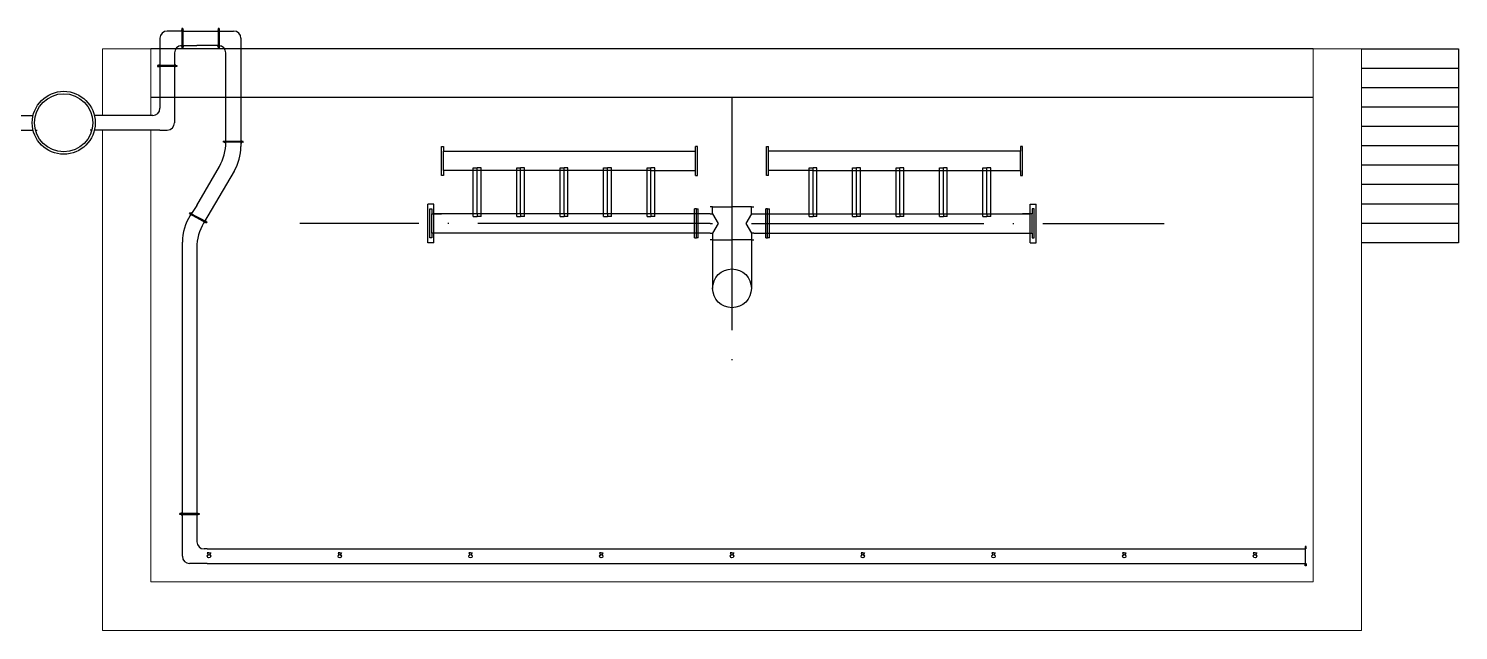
# Model space of a CAD drawing. Header units: millimetres. Extents: x 279 to 2876, y -494 to 1800.
# Drawn here: x 2728.3 to 2875.9, y 747.7 to 809.8 of the extents above; entities that cross this region are included whole.
import ezdxf

# ---------------------------------------------------------------- set-up
doc = ezdxf.new("R2010")
doc.units = ezdxf.units.MM
doc.linetypes.add('ACAD_ISO04W100', pattern=[30, 24, -3, 0, -3])
doc.layers.add('图层1', color=1, linetype='Continuous', lineweight=25, plot=False)
doc.layers.add('图层2', color=5, linetype='Continuous', lineweight=25, plot=False)

msp = doc.modelspace()

# ---------------------------------------------------------------- linework, layer by layer
at = {"lineweight": 0}
for p, q in [((2735.8947, 807.69329), (2735.8947, 800.82758)), ((2740.8947, 807.69329), (2735.8947, 807.69329)), ((2740.8947, 800.82758), (2740.8947, 807.69329)), ((2860.8947, 807.69329), (2860.8947, 752.69329)), ((2860.8947, 807.69329), (2865.8947, 807.69329)), ((2865.8947, 747.69329), (2865.8947, 807.69329)), ((2735.8947, 799.32758), (2735.8947, 747.69329)), ((2740.8947, 752.69329), (2740.8947, 799.32758)), ((2735.8947, 747.69329), (2735.8947, 752.69329)), ((2860.8947, 752.69329), (2740.8947, 752.69329)), ((2735.8947, 747.69329), (2865.8947, 747.69329))]:
    msp.add_line(p, q, dxfattribs=at)
for p, q in [((2860.8947, 807.69329), (2740.8947, 807.69329)), ((2865.8947, 807.69329), (2875.8947, 807.69329)), ((2875.8947, 807.69329), (2875.8947, 787.69329)), ((2875.8947, 805.69329), (2865.8947, 805.69329)), ((2875.8947, 803.69329), (2865.8947, 803.69329)), ((2860.8947, 802.69329), (2740.8947, 802.69329)), ((2875.8947, 801.69329), (2865.8947, 801.69329)), ((2875.8947, 799.69329), (2865.8947, 799.69329)), ((2770.8947, 797.14329), (2770.8947, 797.64329)), ((2770.8947, 797.64329), (2771.0947, 797.64329)), ((2771.0947, 797.64329), (2771.0947, 797.14329)), ((2797.11569, 794.64329), (2797.11569, 797.64329)), ((2797.31569, 797.64329), (2797.11569, 797.64329)), ((2797.31569, 797.34329), (2797.31569, 797.64329)), ((2797.31569, 797.14329), (2797.31569, 797.34329)), ((2804.47371, 797.34329), (2804.47371, 797.64329)), ((2804.47371, 797.64329), (2804.67371, 797.64329)), ((2804.47371, 797.14329), (2804.47371, 797.34329)), ((2804.67371, 794.64329), (2804.67371, 797.64329)), ((2830.8947, 797.64329), (2830.6947, 797.64329)), ((2830.6947, 797.64329), (2830.6947, 797.14329)), ((2830.8947, 797.14329), (2830.8947, 797.64329)), ((2875.8947, 797.69329), (2865.8947, 797.69329)), ((2770.8947, 794.64329), (2770.8947, 797.14329)), ((2771.0947, 795.14329), (2771.0947, 797.14329)), ((2771.0947, 797.14329), (2797.11569, 797.14329)), ((2797.31569, 795.14329), (2797.31569, 797.14329)), ((2804.47371, 795.14329), (2804.47371, 797.14329)), ((2830.6947, 797.14329), (2804.67371, 797.14329)), ((2830.6947, 795.14329), (2830.6947, 797.14329)), ((2830.8947, 794.64329), (2830.8947, 797.14329)), ((2771.0947, 794.64329), (2770.8947, 794.64329)), ((2792.52886, 795.14329), (2771.0947, 795.14329)), ((2771.0947, 795.14329), (2771.0947, 794.64329)), ((2774.18153, 790.39329), (2774.18153, 795.44329)), ((2774.18153, 795.44329), (2774.58153, 795.44329)), ((2774.58153, 790.69329), (2774.58153, 795.44329)), ((2774.58153, 790.69329), (2774.58153, 795.44329)), ((2774.98153, 795.44329), (2774.58153, 795.44329)), ((2774.58153, 790.69329), (2774.58153, 795.38404)), ((2774.98153, 790.39329), (2774.98153, 795.44329)), ((2778.66836, 790.39329), (2778.66836, 795.44329)), ((2778.66836, 795.44329), (2779.06836, 795.44329)), ((2779.06836, 790.69329), (2779.06836, 795.44329)), ((2779.06836, 790.69329), (2779.06836, 795.44329)), ((2779.06836, 790.69329), (2779.06836, 795.44329)), ((2779.46836, 795.44329), (2779.06836, 795.44329)), ((2779.46836, 790.39329), (2779.46836, 795.44329)), ((2783.1552, 790.39329), (2783.1552, 795.44329)), ((2783.1552, 795.44329), (2783.5552, 795.44329)), ((2783.5552, 790.69329), (2783.5552, 795.44329)), ((2783.5552, 790.69329), (2783.5552, 795.44329)), ((2783.5552, 790.69329), (2783.5552, 795.44329)), ((2783.9552, 795.44329), (2783.5552, 795.44329)), ((2783.9552, 790.39329), (2783.9552, 795.44329)), ((2787.64203, 790.39329), (2787.64203, 795.44329)), ((2787.64203, 795.44329), (2788.04203, 795.44329)), ((2788.04203, 790.69329), (2788.04203, 795.44329)), ((2788.04203, 790.69329), (2788.04203, 795.44329)), ((2788.04203, 790.69329), (2788.04203, 795.44329)), ((2788.44203, 795.44329), (2788.04203, 795.44329)), ((2788.44203, 790.39329), (2788.44203, 795.44329)), ((2792.12886, 790.39329), (2792.12886, 795.44329)), ((2792.12886, 795.44329), (2792.52886, 795.44329)), ((2792.52886, 790.69329), (2792.52886, 795.44329)), ((2792.52886, 790.69329), (2792.52886, 795.44329)), ((2792.92886, 795.44329), (2792.52886, 795.44329)), ((2792.52886, 795.14329), (2795.29551, 795.14329)), ((2792.92886, 790.39329), (2792.92886, 795.44329)), ((2795.29551, 795.14329), (2797.11569, 795.14329)), ((2797.11569, 794.64329), (2797.31569, 794.64329)), ((2797.31569, 794.64329), (2797.31569, 795.14329)), ((2804.47371, 794.64329), (2804.47371, 795.14329)), ((2804.67371, 794.64329), (2804.47371, 794.64329)), ((2806.49389, 795.14329), (2804.67371, 795.14329)), ((2809.26054, 795.14329), (2806.49389, 795.14329)), ((2808.86054, 790.39329), (2808.86054, 795.44329)), ((2808.86054, 795.44329), (2809.26054, 795.44329)), ((2809.26054, 790.69329), (2809.26054, 795.44329)), ((2809.66054, 795.44329), (2809.26054, 795.44329)), ((2809.26054, 790.69329), (2809.26054, 795.44329)), ((2809.26054, 795.14329), (2830.6947, 795.14329)), ((2809.66054, 790.39329), (2809.66054, 795.44329)), ((2813.34737, 790.39329), (2813.34737, 795.44329)), ((2813.34737, 795.44329), (2813.74737, 795.44329)), ((2813.74737, 790.69329), (2813.74737, 795.44329)), ((2813.74737, 790.69329), (2813.74737, 795.44329)), ((2814.14737, 795.44329), (2813.74737, 795.44329)), ((2813.74737, 790.69329), (2813.74737, 795.44329)), ((2814.14737, 790.39329), (2814.14737, 795.44329)), ((2817.8342, 790.39329), (2817.8342, 795.44329)), ((2817.8342, 795.44329), (2818.2342, 795.44329)), ((2818.2342, 790.69329), (2818.2342, 795.44329)), ((2818.2342, 790.69329), (2818.2342, 795.44329)), ((2818.6342, 795.44329), (2818.2342, 795.44329)), ((2818.2342, 790.69329), (2818.2342, 795.44329)), ((2818.6342, 790.39329), (2818.6342, 795.44329)), ((2822.32104, 790.39329), (2822.32104, 795.44329)), ((2822.32104, 795.44329), (2822.72104, 795.44329)), ((2822.72104, 790.69329), (2822.72104, 795.44329)), ((2822.72104, 790.69329), (2822.72104, 795.44329)), ((2823.12104, 795.44329), (2822.72104, 795.44329)), ((2822.72104, 790.69329), (2822.72104, 795.44329)), ((2823.12104, 790.39329), (2823.12104, 795.44329)), ((2826.80787, 790.39329), (2826.80787, 795.44329)), ((2826.80787, 795.44329), (2827.20787, 795.44329)), ((2827.20787, 790.69329), (2827.20787, 795.44329)), ((2827.60787, 795.44329), (2827.20787, 795.44329)), ((2827.20787, 790.69329), (2827.20787, 795.44329)), ((2827.20787, 790.69329), (2827.20787, 795.38404)), ((2827.60787, 790.39329), (2827.60787, 795.44329)), ((2830.6947, 795.14329), (2830.6947, 794.64329)), ((2830.6947, 794.64329), (2830.8947, 794.64329)), ((2875.8947, 795.69329), (2865.8947, 795.69329)), ((2875.8947, 793.69329), (2865.8947, 793.69329)), ((2769.7947, 791.69329), (2769.4947, 791.69329)), ((2769.4947, 791.65632), (2769.4947, 791.69329)), ((2769.4947, 787.9315), (2769.4947, 791.65632)), ((2770.0947, 791.69329), (2769.7947, 791.69329)), ((2770.0947, 791.65632), (2770.0947, 791.69329)), ((2770.0947, 787.9315), (2770.0947, 791.65632)), ((2798.8947, 791.39329), (2798.6447, 791.39329)), ((2798.8947, 790.69329), (2798.8947, 791.39329)), ((2798.8947, 791.39329), (2800.8947, 791.39329)), ((2802.8947, 791.39329), (2800.8947, 791.39329)), ((2802.8947, 790.69329), (2802.8947, 791.39329)), ((2802.8947, 791.39329), (2803.1447, 791.39329)), ((2831.6947, 791.65632), (2831.6947, 791.69329)), ((2831.6947, 791.69329), (2831.9947, 791.69329)), ((2831.6947, 787.9315), (2831.6947, 791.65632)), ((2831.9947, 791.69329), (2832.2947, 791.69329)), ((2832.2947, 791.65632), (2832.2947, 791.69329)), ((2832.2947, 787.9315), (2832.2947, 791.65632)), ((2875.8947, 791.69329), (2865.8947, 791.69329)), ((2769.6947, 790.69329), (2769.6947, 791.19329)), ((2769.6947, 791.19329), (2769.8947, 791.19329)), ((2769.6947, 788.19329), (2769.6947, 790.69329)), ((2769.8947, 791.19329), (2769.8947, 790.69329)), ((2769.8947, 788.69329), (2769.8947, 790.69329)), ((2769.8947, 790.69329), (2770.8947, 790.69329)), ((2797.01569, 790.69329), (2770.0947, 790.69329)), ((2777.68954, 790.69329), (2770.8947, 790.69329)), ((2774.18153, 790.39329), (2774.58153, 790.39329)), ((2774.58153, 790.69329), (2774.58153, 790.39329)), ((2774.58153, 790.69329), (2774.58153, 790.39329)), ((2774.98153, 790.39329), (2774.58153, 790.39329)), ((2798.6447, 790.69329), (2777.68954, 790.69329)), ((2778.66836, 790.39329), (2779.06836, 790.39329)), ((2779.06836, 790.69329), (2779.06836, 790.39329)), ((2779.06836, 790.69329), (2779.06836, 790.39329)), ((2779.46836, 790.39329), (2779.06836, 790.39329)), ((2783.1552, 790.39329), (2783.5552, 790.39329)), ((2783.5552, 790.69329), (2783.5552, 790.39329)), ((2783.5552, 790.69329), (2783.5552, 790.39329)), ((2783.9552, 790.39329), (2783.5552, 790.39329)), ((2787.64203, 790.39329), (2788.04203, 790.39329)), ((2788.04203, 790.69329), (2788.04203, 790.39329)), ((2788.04203, 790.69329), (2788.04203, 790.39329)), ((2788.44203, 790.39329), (2788.04203, 790.39329)), ((2792.12886, 790.39329), (2792.52886, 790.39329)), ((2792.52886, 790.69329), (2792.52886, 790.39329)), ((2792.52886, 790.69329), (2792.52886, 790.39329)), ((2792.92886, 790.39329), (2792.52886, 790.39329)), ((2797.01569, 788.19329), (2797.01569, 791.19329)), ((2797.21569, 791.19329), (2797.01569, 791.19329)), ((2797.21569, 790.89329), (2797.21569, 791.19329)), ((2797.21569, 791.19329), (2797.41569, 791.19329)), ((2797.21569, 790.69329), (2797.21569, 790.89329)), ((2797.21569, 788.69329), (2797.21569, 790.69329)), ((2797.41569, 788.19329), (2797.41569, 791.19329)), ((2798.6447, 790.69329), (2798.8947, 790.69329)), ((2798.8947, 790.69329), (2799.47235, 789.69329)), ((2802.8947, 790.69329), (2802.30588, 789.69329)), ((2802.8947, 790.69329), (2824.09986, 790.69329)), ((2804.37371, 788.19329), (2804.37371, 791.19329)), ((2804.57371, 791.19329), (2804.37371, 791.19329)), ((2804.57371, 790.89329), (2804.57371, 791.19329)), ((2804.57371, 791.19329), (2804.77371, 791.19329)), ((2804.57371, 790.69329), (2804.57371, 790.89329)), ((2804.57371, 788.69329), (2804.57371, 790.69329)), ((2804.77371, 788.19329), (2804.77371, 791.19329)), ((2804.77371, 790.69329), (2831.6947, 790.69329)), ((2808.86054, 790.39329), (2809.26054, 790.39329)), ((2809.26054, 790.69329), (2809.26054, 790.39329)), ((2809.26054, 790.69329), (2809.26054, 790.39329)), ((2809.66054, 790.39329), (2809.26054, 790.39329)), ((2813.34737, 790.39329), (2813.74737, 790.39329)), ((2813.74737, 790.69329), (2813.74737, 790.39329)), ((2813.74737, 790.69329), (2813.74737, 790.39329)), ((2814.14737, 790.39329), (2813.74737, 790.39329)), ((2817.8342, 790.39329), (2818.2342, 790.39329)), ((2818.2342, 790.69329), (2818.2342, 790.39329)), ((2818.2342, 790.69329), (2818.2342, 790.39329)), ((2818.6342, 790.39329), (2818.2342, 790.39329)), ((2822.32104, 790.39329), (2822.72104, 790.39329)), ((2822.72104, 790.69329), (2822.72104, 790.39329)), ((2822.72104, 790.69329), (2822.72104, 790.39329)), ((2823.12104, 790.39329), (2822.72104, 790.39329)), ((2824.09986, 790.69329), (2830.8947, 790.69329)), ((2826.80787, 790.39329), (2827.20787, 790.39329)), ((2827.20787, 790.69329), (2827.20787, 790.39329)), ((2827.20787, 790.69329), (2827.20787, 790.39329)), ((2827.60787, 790.39329), (2827.20787, 790.39329)), ((2831.8947, 790.69329), (2830.8947, 790.69329)), ((2832.0947, 791.19329), (2831.8947, 791.19329)), ((2831.8947, 791.19329), (2831.8947, 790.69329)), ((2831.8947, 788.69329), (2831.8947, 790.69329)), ((2832.0947, 790.69329), (2832.0947, 791.19329)), ((2832.0947, 788.19329), (2832.0947, 790.69329)), ((2770.8947, 788.69329), (2769.8947, 788.69329)), ((2769.8947, 788.69329), (2769.8947, 788.19329)), ((2776.61769, 788.69329), (2770.8947, 788.69329)), ((2798.6447, 788.69329), (2776.61769, 788.69329)), ((2797.21569, 789.69329), (2797.01569, 789.69329)), ((2797.21569, 788.19329), (2797.21569, 788.69329)), ((2798.6447, 789.69329), (2798.8947, 789.69329)), ((2798.6447, 788.69329), (2798.8947, 788.69329)), ((2799.47235, 789.69329), (2798.8947, 788.69329)), ((2798.8947, 788.69329), (2798.8947, 782.99329)), ((2802.30588, 789.69329), (2802.8947, 788.69329)), ((2802.8947, 789.69329), (2804.88123, 789.69329)), ((2802.8947, 788.69329), (2802.8947, 782.99329)), ((2803.1447, 788.69329), (2802.8947, 788.69329)), ((2803.1447, 788.69329), (2825.17171, 788.69329)), ((2803.1447, 788.69329), (2803.1447, 788.69329)), ((2804.57371, 789.69329), (2804.77371, 789.69329)), ((2804.57371, 788.19329), (2804.57371, 788.69329)), ((2825.17171, 788.69329), (2830.8947, 788.69329)), ((2830.8947, 788.69329), (2831.8947, 788.69329)), ((2831.8947, 788.69329), (2831.8947, 788.19329)), ((2875.8947, 789.69329), (2865.8947, 789.69329)), ((2769.4947, 787.69329), (2769.4947, 787.9315)), ((2769.7947, 787.69329), (2769.4947, 787.69329)), ((2770.0947, 787.69329), (2769.6447, 787.69329)), ((2769.8947, 788.19329), (2769.6947, 788.19329)), ((2770.0947, 787.69329), (2770.0947, 787.9315)), ((2797.01569, 788.19329), (2797.21569, 788.19329)), ((2797.41569, 788.19329), (2797.21569, 788.19329)), ((2798.8947, 787.99329), (2798.6447, 787.99329)), ((2798.8947, 787.99329), (2800.8947, 787.99329)), ((2802.8947, 787.99329), (2800.8947, 787.99329)), ((2802.8947, 787.99329), (2803.1447, 787.99329)), ((2804.37371, 788.19329), (2804.57371, 788.19329)), ((2804.77371, 788.19329), (2804.57371, 788.19329)), ((2831.6947, 787.69329), (2831.6947, 787.9315)), ((2831.6947, 787.69329), (2832.1447, 787.69329)), ((2831.8947, 788.19329), (2832.0947, 788.19329)), ((2831.9947, 787.69329), (2832.2947, 787.69329)), ((2832.2947, 787.69329), (2832.2947, 787.9315)), ((2875.8947, 787.69329), (2865.8947, 787.69329))]:
    msp.add_line(p, q)
at = {"linetype": 'ACAD_ISO04W100'}
for p, q in [((2798.6447, 789.69329), (2756.2845, 789.69329)), ((2802.8947, 789.69329), (2845.5049, 789.69329)), ((2802.8947, 789.69329), (2828.25369, 789.69329))]:
    msp.add_line(p, q, dxfattribs=at)
msp.add_circle((2800.8947, 782.99329), 2)
for p in [(2774.58153, 790.69329), (2779.06836, 790.69329), (2783.5552, 790.69329), (2788.04203, 790.69329), (2792.52886, 790.69329), (2809.26054, 790.69329), (2813.74737, 790.69329), (2818.2342, 790.69329), (2822.72104, 790.69329), (2827.20787, 790.69329)]:
    msp.add_point(p)
at = {"layer": '图层1'}
for p, q in [((2744.08959, 809.66722), (2744.06959, 809.66722)), ((2744.06959, 809.66722), (2744.06959, 809.64722)), ((2744.06959, 809.64722), (2744.08959, 809.64722)), ((2744.08959, 809.79722), (2744.08959, 807.79582)), ((2744.18959, 809.79722), (2744.08959, 809.79722)), ((2744.18959, 809.79722), (2744.18959, 807.79582)), ((2744.20459, 809.66722), (2744.18959, 809.66722)), ((2744.18959, 809.64722), (2744.20459, 809.64722)), ((2744.18959, 809.64722), (2744.18959, 809.54722)), ((2744.21459, 809.68722), (2744.20459, 809.68722)), ((2744.20459, 809.68722), (2744.20459, 809.66722)), ((2744.20459, 809.64722), (2744.20459, 809.66722)), ((2744.20459, 809.62722), (2744.20459, 809.64722)), ((2744.21459, 809.62722), (2744.20459, 809.62722)), ((2744.21459, 809.66722), (2744.21459, 809.68722)), ((2744.23959, 809.66722), (2744.21459, 809.66722)), ((2744.21459, 809.66722), (2744.21459, 809.64722)), ((2744.21459, 809.64722), (2744.23959, 809.64722)), ((2744.21459, 809.64722), (2744.21459, 809.62722)), ((2744.23959, 809.64722), (2744.23959, 809.66722)), ((2747.83504, 809.66722), (2747.81504, 809.66722)), ((2747.81504, 809.66722), (2747.81504, 809.64722)), ((2747.81504, 809.64722), (2747.83504, 809.64722)), ((2747.83504, 809.79722), (2747.83504, 807.79582)), ((2747.93504, 809.79722), (2747.83504, 809.79722)), ((2747.93504, 809.79722), (2747.93504, 807.79582)), ((2747.93504, 809.54722), (2747.93504, 809.79722)), ((2747.95004, 809.66722), (2747.93504, 809.66722)), ((2747.93504, 809.64722), (2747.95004, 809.64722)), ((2747.96004, 809.68722), (2747.95004, 809.68722)), ((2747.95004, 809.68722), (2747.95004, 809.66722)), ((2747.95004, 809.64722), (2747.95004, 809.66722)), ((2747.95004, 809.62722), (2747.95004, 809.64722)), ((2747.96004, 809.62722), (2747.95004, 809.62722)), ((2747.96004, 809.66722), (2747.96004, 809.68722)), ((2747.98504, 809.66722), (2747.96004, 809.66722)), ((2747.96004, 809.66722), (2747.96004, 809.64722)), ((2747.96004, 809.64722), (2747.98504, 809.64722)), ((2747.96004, 809.64722), (2747.96004, 809.62722)), ((2747.98504, 809.64722), (2747.98504, 809.66722)), ((2744.06959, 807.92582), (2744.06959, 807.94582)), ((2744.06959, 807.94582), (2744.08959, 807.94582)), ((2744.08959, 807.92582), (2744.06959, 807.92582)), ((2744.18959, 807.79582), (2744.08959, 807.79582)), ((2744.18959, 807.94582), (2744.20459, 807.94582)), ((2744.20459, 807.92582), (2744.18959, 807.92582)), ((2744.21459, 807.96582), (2744.20459, 807.96582)), ((2744.20459, 807.96582), (2744.20459, 807.94582)), ((2744.20459, 807.94582), (2744.20459, 807.92582)), ((2744.20459, 807.90582), (2744.20459, 807.92582)), ((2744.21459, 807.90582), (2744.20459, 807.90582)), ((2744.21459, 807.94582), (2744.21459, 807.96582)), ((2744.21459, 807.94582), (2744.23959, 807.94582)), ((2744.21459, 807.92582), (2744.21459, 807.94582)), ((2744.23959, 807.92582), (2744.21459, 807.92582)), ((2744.21459, 807.92582), (2744.21459, 807.90582)), ((2744.23959, 807.94582), (2744.23959, 807.92582)), ((2747.81504, 807.92582), (2747.81504, 807.94582)), ((2747.81504, 807.94582), (2747.83504, 807.94582)), ((2747.83504, 807.92582), (2747.81504, 807.92582)), ((2747.93504, 807.79582), (2747.83504, 807.79582)), ((2747.93504, 808.04582), (2747.93504, 807.79582)), ((2747.93504, 807.94582), (2747.95004, 807.94582)), ((2747.95004, 807.92582), (2747.93504, 807.92582)), ((2747.96004, 807.96582), (2747.95004, 807.96582)), ((2747.95004, 807.96582), (2747.95004, 807.94582)), ((2747.95004, 807.94582), (2747.95004, 807.92582)), ((2747.95004, 807.90582), (2747.95004, 807.92582)), ((2747.96004, 807.90582), (2747.95004, 807.90582)), ((2747.96004, 807.94582), (2747.96004, 807.96582)), ((2747.96004, 807.94582), (2747.98504, 807.94582)), ((2747.96004, 807.92582), (2747.96004, 807.94582)), ((2747.98504, 807.92582), (2747.96004, 807.92582)), ((2747.96004, 807.92582), (2747.96004, 807.90582)), ((2747.98504, 807.94582), (2747.98504, 807.92582)), ((2741.73453, 806.0399), (2741.71453, 806.0399)), ((2741.71453, 806.0399), (2741.71453, 806.0149)), ((2741.73453, 806.0149), (2741.73453, 806.0399)), ((2743.43453, 806.0149), (2743.43453, 806.0399)), ((2743.43453, 806.0399), (2743.45453, 806.0399)), ((2743.45453, 806.0399), (2743.45453, 806.0149)), ((2741.73453, 805.9899), (2741.58453, 805.9899)), ((2741.58453, 805.9899), (2741.58453, 805.8899)), ((2741.58453, 805.8899), (2741.73453, 805.8899)), ((2741.71453, 806.0149), (2741.69453, 806.0149)), ((2741.69453, 806.0149), (2741.69453, 806.0049)), ((2741.69453, 806.0049), (2741.71453, 806.0049)), ((2741.71453, 806.0149), (2741.73453, 806.0149)), ((2741.71453, 806.0049), (2741.71453, 805.9899)), ((2741.73453, 806.0049), (2741.71453, 806.0049)), ((2741.71453, 805.8899), (2741.71453, 805.8699)), ((2741.71453, 805.8699), (2741.73453, 805.8699)), ((2741.73453, 806.0149), (2741.75453, 806.0149)), ((2741.73453, 805.9899), (2741.73453, 806.0049)), ((2741.75453, 806.0049), (2741.73453, 806.0049)), ((2741.73453, 805.9899), (2741.83453, 805.9899)), ((2741.73453, 805.9899), (2741.83453, 805.9899)), ((2743.43453, 805.8899), (2741.73453, 805.8899)), ((2741.83453, 805.8899), (2741.73453, 805.8899)), ((2741.73453, 805.8699), (2741.73453, 805.8899)), ((2741.75453, 806.0149), (2741.75453, 806.0049)), ((2743.33453, 805.9899), (2741.83453, 805.9899)), ((2743.43453, 805.9899), (2743.33453, 805.9899)), ((2743.33453, 805.8899), (2743.43453, 805.8899)), ((2743.43453, 806.0149), (2743.41453, 806.0149)), ((2743.41453, 806.0149), (2743.41453, 806.0049)), ((2743.41453, 806.0049), (2743.43453, 806.0049)), ((2743.45453, 806.0149), (2743.43453, 806.0149)), ((2743.43453, 805.9899), (2743.43453, 806.0049)), ((2743.43453, 806.0049), (2743.45453, 806.0049)), ((2743.43453, 805.9899), (2743.58453, 805.9899)), ((2743.58453, 805.8899), (2743.43453, 805.8899)), ((2743.43453, 805.8699), (2743.43453, 805.8899)), ((2743.45453, 805.8699), (2743.43453, 805.8699)), ((2743.45453, 806.0149), (2743.47453, 806.0149)), ((2743.45453, 806.0049), (2743.45453, 805.9899)), ((2743.47453, 806.0049), (2743.45453, 806.0049)), ((2743.45453, 805.8899), (2743.45453, 805.8699)), ((2743.47453, 806.0149), (2743.47453, 806.0049)), ((2743.58453, 805.9899), (2743.58453, 805.8899)), ((2748.40718, 798.07319), (2748.40818, 798.17318)), ((2750.40849, 798.05327), (2748.40718, 798.07319)), ((2750.40949, 798.15327), (2748.40818, 798.17318)), ((2748.51693, 798.0471), (2748.51703, 798.05709)), ((2748.53693, 798.0469), (2748.51693, 798.0471)), ((2748.51703, 798.05709), (2748.53703, 798.0569)), ((2748.53668, 798.0219), (2748.53693, 798.0469)), ((2748.55668, 798.0217), (2748.53668, 798.0219)), ((2748.53693, 798.0469), (2748.55693, 798.0467)), ((2748.53703, 798.0569), (2748.53718, 798.0719)), ((2748.55703, 798.0567), (2748.53703, 798.0569)), ((2748.53817, 798.17189), (2748.53837, 798.19189)), ((2748.53837, 798.19189), (2748.55837, 798.19169)), ((2748.55693, 798.0467), (2748.55668, 798.0217)), ((2748.55693, 798.0467), (2748.57693, 798.0465)), ((2748.55718, 798.0717), (2748.55703, 798.0567)), ((2748.57703, 798.0565), (2748.55703, 798.0567)), ((2748.55837, 798.19169), (2748.55817, 798.17169)), ((2748.57693, 798.0465), (2748.57703, 798.0565)), ((2750.2585, 798.05477), (2750.1585, 798.05576)), ((2750.23835, 798.03997), (2750.23825, 798.02997)), ((2750.25825, 798.02977), (2750.23825, 798.02997)), ((2750.23835, 798.03997), (2750.25835, 798.03977)), ((2750.25825, 798.02977), (2750.258, 798.00477)), ((2750.258, 798.00477), (2750.278, 798.00457)), ((2750.27825, 798.02957), (2750.25825, 798.02977)), ((2750.2585, 798.05477), (2750.25835, 798.03977)), ((2750.25835, 798.03977), (2750.27835, 798.03957)), ((2750.25969, 798.17476), (2750.2595, 798.15476)), ((2750.27969, 798.17456), (2750.25969, 798.17476)), ((2750.278, 798.00457), (2750.27825, 798.02957)), ((2750.27825, 798.02957), (2750.29825, 798.02937)), ((2750.27835, 798.03957), (2750.2785, 798.05457)), ((2750.29835, 798.03937), (2750.27835, 798.03957)), ((2750.27949, 798.15456), (2750.27969, 798.17456)), ((2750.29825, 798.02937), (2750.29835, 798.03937)), ((2750.40849, 798.05327), (2750.40949, 798.15327)), ((2744.89816, 790.79776), (2744.8508, 790.70969)), ((2744.8508, 790.70969), (2746.61351, 789.76181)), ((2744.89816, 790.79776), (2746.66087, 789.84988)), ((2744.96529, 790.64812), (2744.95582, 790.6305)), ((2744.95582, 790.6305), (2744.97343, 790.62103)), ((2744.97343, 790.62103), (2744.98291, 790.63865)), ((2745.00688, 790.76768), (2745.00214, 790.75888)), ((2745.00214, 790.75888), (2745.01976, 790.7494)), ((2745.02449, 790.75821), (2745.00688, 790.76768)), ((2745.01976, 790.7494), (2745.01265, 790.73619)), ((2745.03737, 790.73993), (2745.01976, 790.7494)), ((2745.03633, 790.78023), (2745.02449, 790.75821)), ((2745.02449, 790.75821), (2745.04211, 790.74874)), ((2745.03027, 790.72672), (2745.03737, 790.73993)), ((2745.03027, 790.72672), (2745.11834, 790.67936)), ((2745.05395, 790.77076), (2745.03633, 790.78023)), ((2745.05499, 790.73046), (2745.03737, 790.73993)), ((2745.04211, 790.74874), (2745.05395, 790.77076)), ((2745.04211, 790.74874), (2745.05972, 790.73927)), ((2745.05972, 790.73927), (2745.05499, 790.73046)), ((2746.47193, 789.81524), (2746.4814, 789.83285)), ((2746.48954, 789.80576), (2746.47193, 789.81524)), ((2746.49901, 789.82338), (2746.48954, 789.80576)), ((2746.52298, 789.95241), (2746.51825, 789.94361)), ((2746.51825, 789.94361), (2746.53586, 789.93414)), ((2746.5406, 789.94294), (2746.52298, 789.95241)), ((2746.52876, 789.92092), (2746.53586, 789.93414)), ((2746.53586, 789.93414), (2746.55348, 789.92466)), ((2746.5406, 789.94294), (2746.55244, 789.96496)), ((2746.55821, 789.93347), (2746.5406, 789.94294)), ((2746.55348, 789.92466), (2746.54637, 789.91145)), ((2746.55244, 789.96496), (2746.57005, 789.95549)), ((2746.57109, 789.91519), (2746.55348, 789.92466)), ((2746.57005, 789.95549), (2746.55821, 789.93347)), ((2746.55821, 789.93347), (2746.57583, 789.924)), ((2746.57583, 789.924), (2746.57109, 789.91519)), ((2746.66087, 789.84988), (2746.61351, 789.76181)), ((2744.0447, 759.74464), (2743.8947, 759.74464)), ((2743.8947, 759.64464), (2743.8947, 759.74464)), ((2744.0447, 759.64464), (2743.8947, 759.64464)), ((2744.0247, 759.76964), (2744.0047, 759.76964)), ((2744.0047, 759.76964), (2744.0047, 759.75964)), ((2744.0047, 759.75964), (2744.0247, 759.75964)), ((2744.0447, 759.79464), (2744.0247, 759.79464)), ((2744.0247, 759.79464), (2744.0247, 759.76964)), ((2744.0247, 759.76964), (2744.0447, 759.76964)), ((2744.0247, 759.75964), (2744.0247, 759.74464)), ((2744.0447, 759.75964), (2744.0247, 759.75964)), ((2744.0247, 759.64464), (2744.0247, 759.62464)), ((2744.0247, 759.62464), (2744.0447, 759.62464)), ((2744.0447, 759.76964), (2744.0447, 759.79464)), ((2744.0447, 759.76964), (2744.0647, 759.76964)), ((2744.0447, 759.74464), (2744.0447, 759.75964)), ((2744.0647, 759.75964), (2744.0447, 759.75964)), ((2744.1447, 759.74464), (2744.0447, 759.74464)), ((2745.7447, 759.74464), (2744.0447, 759.74464)), ((2744.0447, 759.74464), (2744.1447, 759.74464)), ((2744.0447, 759.64464), (2744.1447, 759.64464)), ((2744.0447, 759.64464), (2745.7447, 759.64464)), ((2744.0447, 759.62464), (2744.0447, 759.64464)), ((2744.0647, 759.76964), (2744.0647, 759.75964)), ((2745.6447, 759.74464), (2744.1447, 759.74464)), ((2744.1447, 759.74464), (2745.6447, 759.74464)), ((2744.1447, 759.64464), (2745.7447, 759.64464)), ((2745.6447, 759.74464), (2745.7447, 759.74464)), ((2745.7447, 759.76964), (2745.7247, 759.76964)), ((2745.7247, 759.76964), (2745.7247, 759.75964)), ((2745.7247, 759.75964), (2745.7447, 759.75964)), ((2745.7447, 759.76964), (2745.7447, 759.79464)), ((2745.7447, 759.79464), (2745.7647, 759.79464)), ((2745.7647, 759.76964), (2745.7447, 759.76964)), ((2745.7447, 759.74464), (2745.7447, 759.75964)), ((2745.7447, 759.75964), (2745.7647, 759.75964)), ((2745.7447, 759.74464), (2745.8947, 759.74464)), ((2745.8947, 759.64464), (2745.7447, 759.64464)), ((2745.7447, 759.62464), (2745.7447, 759.64464)), ((2745.7647, 759.62464), (2745.7447, 759.62464)), ((2745.7647, 759.79464), (2745.7647, 759.76964)), ((2745.7647, 759.76964), (2745.7847, 759.76964)), ((2745.7647, 759.75964), (2745.7647, 759.74464)), ((2745.7847, 759.75964), (2745.7647, 759.75964)), ((2745.7647, 759.64464), (2745.7647, 759.62464)), ((2745.7847, 759.76964), (2745.7847, 759.75964)), ((2745.8947, 759.74464), (2745.8947, 759.64464))]:
    msp.add_line(p, q, dxfattribs=at)
at = {"layer": '图层2'}
for p, q in [((2744.1447, 809.54722), (2742.58453, 809.54722)), ((2744.1447, 809.54722), (2747.93941, 809.54722)), ((2747.93941, 809.54722), (2749.44194, 809.54722)), ((2741.83453, 808.79722), (2741.83453, 801.57758)), ((2744.1447, 808.04722), (2744.08453, 808.04722)), ((2744.1447, 808.04722), (2745.6447, 808.04722)), ((2747.88912, 808.04722), (2745.6447, 808.04722)), ((2750.19194, 808.79722), (2750.19194, 797.63641)), ((2743.33453, 807.29722), (2743.33453, 806.5155)), ((2743.33453, 806.5155), (2743.33453, 800.07758)), ((2748.63912, 798.07886), (2748.63912, 807.29722)), ((2722.70479, 800.82758), (2728.7323, 800.82758)), ((2728.7323, 800.82758), (2728.73238, 800.82758)), ((2735.05702, 800.82758), (2735.05694, 800.82758)), ((2741.08453, 800.82758), (2735.05702, 800.82758)), ((2721.95479, 799.32758), (2728.7323, 799.32758)), ((2728.7323, 799.32758), (2728.73238, 799.32758)), ((2728.98988, 799.32758), (2729.16282, 799.32758)), ((2734.79944, 799.32758), (2734.6265, 799.32758)), ((2735.05702, 799.32758), (2735.05694, 799.32758)), ((2741.83453, 799.32758), (2735.05702, 799.32758)), ((2741.83453, 799.32758), (2742.58453, 799.32758)), ((2745.6447, 791.5525), (2747.96928, 795.57892)), ((2749.50027, 795.09903), (2746.33637, 789.72692)), ((2745.6447, 791.5525), (2744.96328, 790.51316)), ((2744.1447, 759.74464), (2744.1447, 787.77168)), ((2745.6447, 787.18953), (2745.6447, 759.74464)), ((2744.0447, 759.74464), (2745.6447, 759.74464)), ((2745.7447, 759.64464), (2744.0447, 759.64464)), ((2744.1447, 759.64464), (2744.0447, 759.64464)), ((2744.1447, 755.34329), (2744.1447, 759.64464)), ((2745.6447, 759.74464), (2745.7447, 759.74464)), ((2745.6447, 759.64464), (2745.6447, 756.84329)), ((2746.7197, 756.09329), (2746.3947, 756.09329)), ((2746.7197, 756.09329), (2860.0697, 756.09329)), ((2860.1697, 756.34329), (2860.0697, 756.34329)), ((2860.0697, 756.34329), (2860.0697, 756.09329)), ((2860.0697, 756.09329), (2860.0697, 754.59329)), ((2860.1697, 756.09329), (2860.1697, 756.34329)), ((2745.6447, 754.59329), (2744.8947, 754.59329)), ((2746.7197, 754.59329), (2745.6447, 754.59329)), ((2746.8947, 755.69329), (2746.7197, 755.69329)), ((2746.7197, 755.69329), (2746.81644, 755.49982)), ((2746.7197, 754.59329), (2860.0697, 754.59329)), ((2746.8947, 755.69329), (2747.0697, 755.69329)), ((2747.0697, 755.69329), (2746.97296, 755.49982)), ((2760.3947, 755.69329), (2760.2197, 755.69329)), ((2760.2197, 755.69329), (2760.31644, 755.49982)), ((2760.3947, 755.69329), (2760.5697, 755.69329)), ((2760.5697, 755.69329), (2760.47296, 755.49982)), ((2773.8947, 755.69329), (2773.7197, 755.69329)), ((2773.7197, 755.69329), (2773.81644, 755.49982)), ((2773.8947, 755.69329), (2774.0697, 755.69329)), ((2774.0697, 755.69329), (2773.97296, 755.49982)), ((2787.3947, 755.69329), (2787.2197, 755.69329)), ((2787.2197, 755.69329), (2787.31644, 755.49982)), ((2787.3947, 755.69329), (2787.5697, 755.69329)), ((2787.5697, 755.69329), (2787.47296, 755.49982)), ((2800.8947, 755.69329), (2800.7197, 755.69329)), ((2800.7197, 755.69329), (2800.81644, 755.49982)), ((2800.8947, 755.69329), (2801.0697, 755.69329)), ((2801.0697, 755.69329), (2800.97296, 755.49982)), ((2814.3947, 755.69329), (2814.2197, 755.69329)), ((2814.2197, 755.69329), (2814.31644, 755.49982)), ((2814.3947, 755.69329), (2814.5697, 755.69329)), ((2814.5697, 755.69329), (2814.47296, 755.49982)), ((2827.8947, 755.69329), (2827.7197, 755.69329)), ((2827.7197, 755.69329), (2827.81644, 755.49982)), ((2827.8947, 755.69329), (2828.0697, 755.69329)), ((2828.0697, 755.69329), (2827.97296, 755.49982)), ((2841.3947, 755.69329), (2841.2197, 755.69329)), ((2841.2197, 755.69329), (2841.31644, 755.49982)), ((2841.3947, 755.69329), (2841.5697, 755.69329)), ((2841.5697, 755.69329), (2841.47296, 755.49982)), ((2854.8947, 755.69329), (2854.7197, 755.69329)), ((2854.7197, 755.69329), (2854.81644, 755.49982)), ((2854.8947, 755.69329), (2855.0697, 755.69329)), ((2855.0697, 755.69329), (2854.97296, 755.49982)), ((2860.0697, 754.34329), (2860.0697, 754.59329)), ((2860.1697, 754.59329), (2860.1697, 754.34329)), ((2860.1697, 754.34329), (2860.0697, 754.34329))]:
    msp.add_line(p, q, dxfattribs=at)
at = {"layer": '图层2', "color": 0, "linetype": 'ACAD_ISO04W100'}
msp.add_line((2800.8947, 802.69329), (2800.8947, 772.6433), dxfattribs=at)
at = {"layer": '图层2'}
for centre, radius in [((2731.89466, 800.07758), 3.25), ((2731.89466, 800.07758), 3), ((2746.8947, 755.34329), 0.175), ((2760.3947, 755.34329), 0.175), ((2773.8947, 755.34329), 0.175), ((2787.3947, 755.34329), 0.175), ((2800.8947, 755.34329), 0.175), ((2814.3947, 755.34329), 0.175), ((2827.8947, 755.34329), 0.175), ((2841.3947, 755.34329), 0.175), ((2854.8947, 755.34329), 0.175)]:
    msp.add_circle(centre, radius, dxfattribs=at)
for centre, radius, start, end in [((2742.58453, 808.79722), 0.75, 90, 180), ((2749.44194, 808.79722), 0.75, 0, 90), ((2744.08453, 807.29722), 0.75, 90, 180), ((2747.88912, 807.29722), 0.75, 0, 90), ((2741.08453, 801.57758), 0.75, 270, 0), ((2742.58453, 800.07758), 0.75, 270, 0), ((2743.63912, 798.07886), 5, 330.0007905, 0), ((2745.19194, 797.63641), 5, 329.5041038, 0), ((2749.1447, 787.77168), 5, 146.7498831, 180), ((2750.6447, 787.18953), 5, 149.5041038, 180), ((2746.3947, 756.84329), 0.75, 180, 270), ((2744.8947, 755.34329), 0.75, 180, 270)]:
    msp.add_arc(centre, radius, start, end, dxfattribs=at)

doc.saveas('drawing.dxf')
